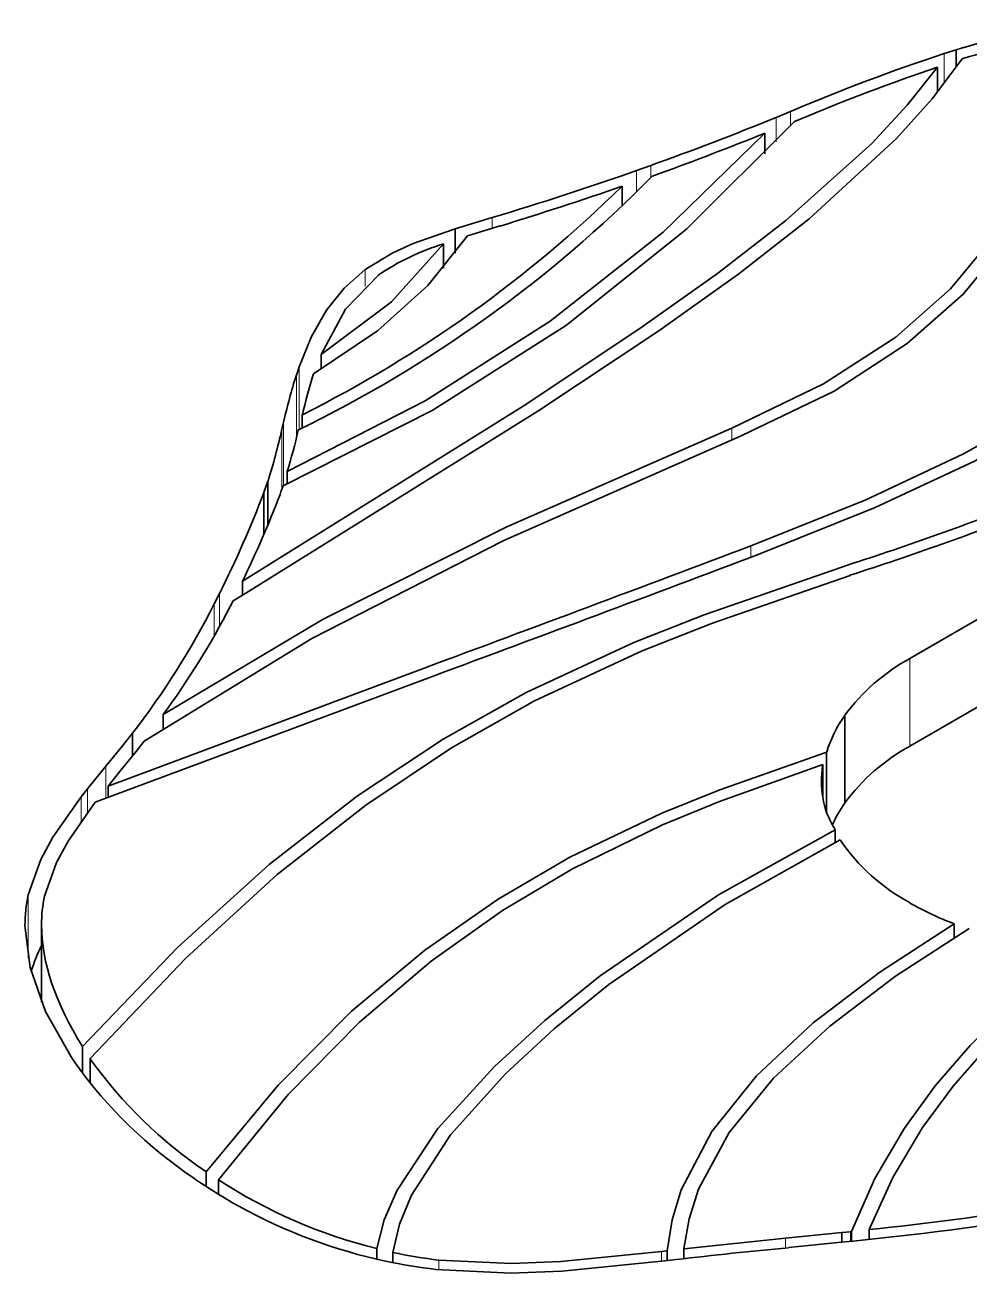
# Model space of a CAD drawing. Extents: x 428 to 891, y 189 to 670.
# Drawn here: x 768.38 to 772.78, y 648.7 to 654.51 of the extents above; entities that cross this region are included whole.
import ezdxf

# ---------------------------------------------------------------- set-up
doc = ezdxf.new("R2010")
doc.units = 0

msp = doc.modelspace()

# ---------------------------------------------------------------- linework, layer by layer
at = {"color": 7, "lineweight": 35, "ltscale": 0.001481}
msp.add_line((772.7185, 654.3923), (772.662, 654.3746), dxfattribs=at)
at = {"color": 7, "lineweight": 35, "ltscale": 0.002023}
msp.add_line((772.7185, 654.3923), (772.7185, 654.3114), dxfattribs=at)
at = {"color": 7, "lineweight": 13, "ltscale": 0.003494}
msp.add_line((772.662, 654.3746), (772.662, 654.2348), dxfattribs=at)
at = {"color": 7, "lineweight": 35, "ltscale": 0.00024905}
msp.add_line((772.7454, 654.3502), (772.7549, 654.3531), dxfattribs=at)
at = {"color": 7, "lineweight": 35, "ltscale": 0.002907}
msp.add_line((772.6312, 654.3118), (772.6312, 654.1955), dxfattribs=at)
at = {"color": 7, "lineweight": 35, "ltscale": 0.001803}
msp.add_line((771.9462, 654.1053), (771.8795, 654.0778), dxfattribs=at)
at = {"color": 7, "lineweight": 13, "ltscale": 0.001707}
msp.add_line((771.9462, 654.1053), (771.9462, 654.037), dxfattribs=at)
at = {"color": 7, "lineweight": 13, "ltscale": 0.002832}
msp.add_line((771.8795, 654.0778), (771.8795, 653.9645), dxfattribs=at)
at = {"color": 7, "lineweight": 35, "ltscale": 0.000675847}
msp.add_line((771.9658, 654.0588), (771.9907, 654.0692), dxfattribs=at)
at = {"color": 7, "lineweight": 35, "ltscale": 0.002394}
msp.add_line((771.8268, 654.0043), (771.8268, 653.9086), dxfattribs=at)
at = {"color": 7, "lineweight": 35, "ltscale": 0.001746}
msp.add_line((771.2956, 653.8538), (771.2299, 653.8301), dxfattribs=at)
at = {"color": 7, "lineweight": 13, "ltscale": 0.002481}
msp.add_line((771.2299, 653.8301), (771.2299, 653.7309), dxfattribs=at)
at = {"color": 7, "lineweight": 13, "ltscale": 0.001448}
msp.add_line((771.2956, 653.8538), (771.2956, 653.7958), dxfattribs=at)
at = {"color": 7, "lineweight": 35, "ltscale": 0.00085624}
msp.add_line((771.3042, 653.8044), (771.3364, 653.816), dxfattribs=at)
at = {"color": 7, "lineweight": 35, "ltscale": 0.002272}
msp.add_line((771.1625, 653.7571), (771.1625, 653.6663), dxfattribs=at)
at = {"color": 7, "lineweight": 35, "ltscale": 0.004505}
msp.add_line((770.558, 653.6113), (770.3856, 653.5588), dxfattribs=at)
at = {"color": 7, "lineweight": 13, "ltscale": 0.00126}
msp.add_line((770.558, 653.6113), (770.558, 653.5609), dxfattribs=at)
at = {"color": 7, "lineweight": 35, "ltscale": 0.002835}
msp.add_line((770.3856, 653.5588), (770.3856, 653.4454), dxfattribs=at)
at = {"color": 7, "lineweight": 35, "ltscale": 0.003964}
msp.add_line((770.442, 653.5257), (770.5938, 653.5718), dxfattribs=at)
at = {"color": 7, "lineweight": 35, "ltscale": 0.002837}
msp.add_line((770.3308, 653.4893), (770.3308, 653.3759), dxfattribs=at)
at = {"color": 7, "lineweight": 13, "ltscale": 0.001974}
msp.add_line((769.9664, 653.3696), (769.9664, 653.2906), dxfattribs=at)
at = {"color": 7, "lineweight": 35, "ltscale": 0.001709}
for p, q in [((769.7604, 652.9728), (769.7604, 652.9044)), ((769.2262, 649.1657), (769.2262, 649.0974))]:
    msp.add_line(p, q, dxfattribs=at)
at = {"color": 7, "lineweight": 35, "ltscale": 0.000990625}
msp.add_line((769.6581, 652.9151), (769.6456, 652.8775), dxfattribs=at)
at = {"color": 7, "lineweight": 13, "ltscale": 0.007362}
msp.add_line((769.6456, 652.8775), (769.6456, 652.583), dxfattribs=at)
at = {"color": 7, "lineweight": 13, "ltscale": 0.007263}
msp.add_line((769.6581, 652.9151), (769.6581, 652.6246), dxfattribs=at)
at = {"color": 7, "lineweight": 35, "ltscale": 0.00037637}
msp.add_line((769.7212, 652.8694), (769.726, 652.8837), dxfattribs=at)
at = {"color": 7, "lineweight": 35, "ltscale": 0.0615}
for p, q in [((774.6331, 652.7879), (772.5027, 651.5579)), ((774.6331, 652.3796), (772.5027, 651.1497))]:
    msp.add_line(p, q, dxfattribs=at)
at = {"color": 7, "lineweight": 35, "ltscale": 0.000837195}
msp.add_line((769.5858, 652.6573), (769.5781, 652.6248), dxfattribs=at)
at = {"color": 7, "lineweight": 13, "ltscale": 0.007384}
msp.add_line((769.5858, 652.6573), (769.5858, 652.362), dxfattribs=at)
at = {"color": 7, "lineweight": 35, "ltscale": 0.00153}
msp.add_line((769.6733, 652.6932), (769.6733, 652.632), dxfattribs=at)
at = {"color": 7, "lineweight": 13, "ltscale": 0.007005}
msp.add_line((769.5781, 652.6248), (769.5781, 652.3445), dxfattribs=at)
at = {"color": 7, "lineweight": 35, "ltscale": 0.000118056}
msp.add_line((769.6543, 652.6187), (769.6555, 652.6233), dxfattribs=at)
at = {"color": 7, "lineweight": 13, "ltscale": 0.001367}
msp.add_line((771.6726, 652.6301), (771.6726, 652.5754), dxfattribs=at)
at = {"color": 7, "lineweight": 35, "ltscale": 0.001454}
msp.add_line((769.6031, 652.428), (769.6031, 652.3699), dxfattribs=at)
at = {"color": 7, "lineweight": 35, "ltscale": 0.001386}
msp.add_line((769.5132, 652.3829), (769.4945, 652.3307), dxfattribs=at)
at = {"color": 7, "lineweight": 35, "ltscale": 0.005057}
msp.add_line((769.5132, 652.3829), (769.5132, 652.1806), dxfattribs=at)
at = {"color": 7, "lineweight": 35, "ltscale": 0.000751953}
msp.add_line((769.5739, 652.3329), (769.584, 652.3613), dxfattribs=at)
at = {"color": 7, "lineweight": 35, "ltscale": 0.004857}
msp.add_line((769.4945, 652.3307), (769.4945, 652.1364), dxfattribs=at)
at = {"color": 7, "lineweight": 35, "ltscale": 0.00032866}
msp.add_line((769.5695, 652.3206), (769.5739, 652.3329), dxfattribs=at)
at = {"color": 7, "lineweight": 13, "ltscale": 0.001324}
msp.add_line((771.7611, 652.0815), (771.7611, 652.0286), dxfattribs=at)
at = {"color": 7, "lineweight": 35, "ltscale": 0.001624}
msp.add_line((769.3947, 651.9174), (769.3947, 651.8525), dxfattribs=at)
at = {"color": 7, "lineweight": 35, "ltscale": 0.001348}
msp.add_line((769.2879, 651.8598), (769.2635, 651.8117), dxfattribs=at)
at = {"color": 7, "lineweight": 13, "ltscale": 0.003828}
msp.add_line((769.2879, 651.8598), (769.2879, 651.7067), dxfattribs=at)
at = {"color": 7, "lineweight": 35, "ltscale": 0.001735}
msp.add_line((769.3506, 651.8253), (769.4097, 651.8618), dxfattribs=at)
at = {"color": 7, "lineweight": 13, "ltscale": 0.003712}
msp.add_line((769.2635, 651.8117), (769.2635, 651.6632), dxfattribs=at)
at = {"color": 7, "lineweight": 35, "ltscale": 0.000736323}
msp.add_line((769.3373, 651.7991), (769.3506, 651.8253), dxfattribs=at)
at = {"color": 7, "lineweight": 13, "ltscale": 0.010207}
msp.add_line((772.5027, 651.5579), (772.5027, 651.1497), dxfattribs=at)
at = {"color": 7, "lineweight": 35, "ltscale": 0.039417}
msp.add_line((770.2459, 651.5144), (768.7687, 650.9631), dxfattribs=at)
at = {"color": 7, "lineweight": 35, "ltscale": 0.042114}
msp.add_line((768.7094, 650.8881), (770.2875, 651.4772), dxfattribs=at)
at = {"color": 7, "lineweight": 35, "ltscale": 0.001634}
msp.add_line((769.0261, 651.2963), (769.0261, 651.2309), dxfattribs=at)
at = {"color": 7, "lineweight": 35, "ltscale": 0.010205}
msp.add_line((772.2, 651.2924), (772.2, 650.8842), dxfattribs=at)
at = {"color": 7, "lineweight": 35, "ltscale": 0.002161}
msp.add_line((768.8829, 651.2102), (768.8291, 651.1426), dxfattribs=at)
at = {"color": 7, "lineweight": 35, "ltscale": 0.002657}
msp.add_line((768.8829, 651.2102), (768.8829, 651.1039), dxfattribs=at)
at = {"color": 7, "lineweight": 35, "ltscale": 0.002797}
msp.add_line((768.8291, 651.1426), (768.7586, 651.0557), dxfattribs=at)
at = {"color": 7, "lineweight": 35, "ltscale": 0.001543}
msp.add_line((768.8992, 651.1239), (768.9376, 651.1722), dxfattribs=at)
at = {"color": 7, "lineweight": 35, "ltscale": 0.002808}
msp.add_line((768.8284, 651.0367), (768.8992, 651.1239), dxfattribs=at)
at = {"color": 7, "lineweight": 35, "ltscale": 0.000236437}
msp.add_line((772.1148, 651.1207), (772.1058, 651.1177), dxfattribs=at)
at = {"color": 7, "lineweight": 35, "ltscale": 0.007037}
msp.add_line((772.1148, 651.1207), (772.1148, 650.8392), dxfattribs=at)
at = {"color": 7, "lineweight": 35, "ltscale": 0.003384}
msp.add_line((768.7586, 651.0557), (768.6736, 650.9504), dxfattribs=at)
at = {"color": 7, "lineweight": 13, "ltscale": 0.003731}
msp.add_line((768.7586, 651.0557), (768.7586, 650.9065), dxfattribs=at)
at = {"color": 7, "lineweight": 35, "ltscale": 0.002367}
msp.add_line((768.7687, 650.9631), (768.8284, 651.0367), dxfattribs=at)
at = {"color": 7, "lineweight": 35, "ltscale": 0.003886}
msp.add_line((772.0975, 651.0634), (772.0975, 650.9079), dxfattribs=at)
at = {"color": 7, "lineweight": 35, "ltscale": 0.00132}
msp.add_line((768.7687, 650.9631), (768.7687, 650.9103), dxfattribs=at)
at = {"color": 7, "lineweight": 35, "ltscale": 0.001199}
msp.add_line((768.6736, 650.9504), (768.6441, 650.9125), dxfattribs=at)
at = {"color": 7, "lineweight": 13, "ltscale": 0.002814}
msp.add_line((768.6441, 650.9125), (768.6441, 650.8), dxfattribs=at)
at = {"color": 7, "lineweight": 13, "ltscale": 0.002742}
msp.add_line((768.6736, 650.9504), (768.6736, 650.8407), dxfattribs=at)
at = {"color": 7, "lineweight": 35, "ltscale": 0.001448}
msp.add_line((772.1545, 650.759), (772.1545, 650.7011), dxfattribs=at)
at = {"color": 7, "lineweight": 13, "ltscale": 0.007382}
msp.add_line((768.397, 650.4565), (768.397, 650.1612), dxfattribs=at)
at = {"color": 7, "lineweight": 35, "ltscale": 0.001637}
msp.add_line((772.7079, 650.3218), (772.7079, 650.2563), dxfattribs=at)
at = {"color": 7, "lineweight": 35, "ltscale": 0.00901}
msp.add_line((768.4591, 650.3171), (768.4591, 649.9567), dxfattribs=at)
at = {"color": 7, "lineweight": 35, "ltscale": 0.003098}
msp.add_line((768.6498, 649.7506), (768.6498, 649.6267), dxfattribs=at)
at = {"color": 7, "lineweight": 35, "ltscale": 0.000849842}
msp.add_line((768.5964, 649.7022), (768.6156, 649.6741), dxfattribs=at)
at = {"color": 7, "lineweight": 35, "ltscale": 0.000114268}
msp.add_line((768.6873, 649.6906), (768.6848, 649.6943), dxfattribs=at)
at = {"color": 7, "lineweight": 35, "ltscale": 0.002821}
msp.add_line((768.6848, 649.6943), (768.6848, 649.5815), dxfattribs=at)
at = {"color": 7, "lineweight": 13, "ltscale": 0.002808}
msp.add_line((768.6873, 649.6906), (768.6873, 649.5782), dxfattribs=at)
at = {"color": 7, "lineweight": 35, "ltscale": 0.000852771}
msp.add_line((769.1709, 649.1343), (769.1992, 649.1152), dxfattribs=at)
at = {"color": 7, "lineweight": 35, "ltscale": 0.00168}
msp.add_line((769.2823, 649.1292), (769.2823, 649.062), dxfattribs=at)
at = {"color": 7, "lineweight": 35, "ltscale": 0.006577}
msp.add_line((772.1856, 648.8836), (771.9239, 648.8571), dxfattribs=at)
at = {"color": 7, "lineweight": 35, "ltscale": 0.000994041}
msp.add_line((772.2252, 648.8877), (772.1856, 648.8836), dxfattribs=at)
at = {"color": 7, "lineweight": 35, "ltscale": 0.001132}
for p, q in [((772.1856, 648.8836), (772.1856, 648.8383)), ((771.3716, 648.7982), (771.3716, 648.7529))]:
    msp.add_line(p, q, dxfattribs=at)
at = {"color": 7, "lineweight": 35, "ltscale": 0.000142896}
msp.add_line((772.2308, 648.8884), (772.2252, 648.8877), dxfattribs=at)
at = {"color": 7, "lineweight": 13, "ltscale": 0.001131}
msp.add_line((772.2252, 648.8877), (772.2252, 648.8425), dxfattribs=at)
at = {"color": 7, "lineweight": 35, "ltscale": 0.001134}
msp.add_line((772.2308, 648.8884), (772.2308, 648.843), dxfattribs=at)
at = {"color": 7, "lineweight": 35, "ltscale": 0.001135}
msp.add_line((772.3135, 648.8972), (772.3135, 648.8518), dxfattribs=at)
at = {"color": 7, "lineweight": 35, "ltscale": 0.001233}
msp.add_line((770.0208, 648.8088), (770.0208, 648.7595), dxfattribs=at)
at = {"color": 7, "lineweight": 35, "ltscale": 0.011903}
msp.add_line((771.9239, 648.8571), (771.4504, 648.8071), dxfattribs=at)
at = {"color": 7, "lineweight": 35, "ltscale": 0.001125}
msp.add_line((771.4504, 648.8071), (771.4504, 648.7621), dxfattribs=at)
at = {"color": 7, "lineweight": 13, "ltscale": 0.001129}
msp.add_line((771.9239, 648.8571), (771.9239, 648.8119), dxfattribs=at)
at = {"color": 7, "lineweight": 35, "ltscale": 0.00659}
msp.add_line((771.937, 648.8132), (772.1993, 648.8397), dxfattribs=at)
at = {"color": 7, "lineweight": 35, "ltscale": 0.000988129}
msp.add_line((772.1993, 648.8397), (772.2386, 648.8439), dxfattribs=at)
at = {"color": 7, "lineweight": 35, "ltscale": 0.001031}
msp.add_line((770.0202, 648.7597), (770.0604, 648.7505), dxfattribs=at)
at = {"color": 7, "lineweight": 35, "ltscale": 0.001186}
msp.add_line((770.0944, 648.7908), (770.0944, 648.7434), dxfattribs=at)
at = {"color": 7, "lineweight": 13, "ltscale": 0.001126}
msp.add_line((770.3095, 648.7554), (770.3095, 648.7103), dxfattribs=at)
at = {"color": 7, "lineweight": 35, "ltscale": 0.000636304}
msp.add_line((771.3716, 648.7982), (771.3464, 648.7951), dxfattribs=at)
at = {"color": 7, "lineweight": 13, "ltscale": 0.001135}
msp.add_line((771.3464, 648.7951), (771.3464, 648.7497), dxfattribs=at)
at = {"color": 7, "lineweight": 35, "ltscale": 0.001328}
msp.add_line((771.3618, 648.7516), (771.4145, 648.7579), dxfattribs=at)
at = {"color": 7, "lineweight": 35}
for points in [[(773.1624, 654.4545), (773.1346, 654.1572), (773.0989, 653.9867), (772.9979, 653.7122), (772.872, 653.4971), (772.692, 653.2792), (772.4367, 653.0546), (772.1007, 652.8365), (771.6726, 652.6301)], [(771.7174, 652.5941), (772.1496, 652.803), (772.4901, 653.0248), (772.7501, 653.254), (772.9406, 653.4849), (773.0727, 653.712), (773.1773, 653.9991), (773.2134, 654.1746), (773.2402, 654.4698)], [(769.4097, 651.8618), (770.7699, 652.71), (771.334, 653.0841), (771.7058, 653.3494), (772.0332, 653.6053), (772.4402, 653.9788), (772.6057, 654.1641), (772.7454, 654.3502)], [(772.6312, 654.3118), (772.4904, 654.134), (772.3257, 653.9564), (771.9254, 653.5969), (771.6062, 653.35), (771.2456, 653.0939), (770.7009, 652.7328), (769.3947, 651.9174)], [(769.584, 652.3613), (770.2777, 652.7125), (770.9032, 653.1105), (771.4645, 653.5583), (771.9658, 654.0588)], [(771.8268, 654.0043), (771.3533, 653.5437), (770.8271, 653.129), (770.2448, 652.7579), (769.6031, 652.428)], [(773.7479, 653.6574), (773.7206, 653.4424), (773.6403, 653.2426), (773.5088, 653.0557), (773.3779, 652.9227), (773.2202, 652.7947), (773.0032, 652.6504), (772.7522, 652.5103), (772.294, 652.2955), (771.7611, 652.0815)], [(771.8033, 652.0446), (772.3405, 652.2601), (772.8034, 652.4765), (773.0645, 652.6218), (773.2897, 652.7716), (773.4503, 652.9021), (773.5837, 653.0378), (773.7177, 653.2286), (773.7995, 653.4325), (773.8273, 653.652)], [(769.726, 652.8837), (770.0235, 653.0835), (770.2584, 653.2941), (770.442, 653.5257)], [(770.3856, 653.5588), (770.1896, 653.4896), (770.0942, 653.4469), (769.9664, 653.3696)], [(770.3308, 653.4893), (770.088, 653.2189), (769.7604, 652.9728)], [(769.9664, 653.3696), (769.8687, 653.2825), (769.7856, 653.179), (769.7159, 653.0573), (769.6581, 652.9151)], [(769.7604, 652.9728), (769.8744, 653.1849), (770.0275, 653.3425)], [(768.9376, 651.1722), (769.718, 651.6505), (770.6119, 652.1077), (771.7174, 652.5941)], [(771.6726, 652.6301), (770.6259, 652.171), (769.7706, 651.7401), (769.0261, 651.2963)], [(772.1851, 651.9828), (771.5439, 651.7606), (771.2171, 651.6321), (770.7157, 651.3994), (770.3287, 651.182), (769.9303, 650.9177), (769.5189, 650.5971), (769.0927, 650.2111), (768.6498, 649.7506)], [(768.6848, 649.6943), (769.129, 650.1606), (769.5564, 650.551), (769.9686, 650.8747), (770.3676, 651.1413), (770.7548, 651.36), (771.2563, 651.5935), (771.583, 651.7222), (772.2238, 651.9444)], [(772.1058, 651.1177), (771.618, 650.9457), (771.3481, 650.8368), (770.9196, 650.6317), (770.5851, 650.4367), (770.2441, 650.1992), (769.901, 649.9126), (769.5602, 649.5703), (769.2262, 649.1657)], [(769.2823, 649.1292), (769.6073, 649.5269), (769.9388, 649.8642), (770.2728, 650.1476), (770.605, 650.3832), (770.9315, 650.5773), (771.3507, 650.7823), (771.6156, 650.8914), (772.0975, 651.0634)], [(768.6441, 650.9125), (768.5118, 650.7245), (768.4553, 650.621), (768.397, 650.4565)], [(768.4732, 650.451), (768.5287, 650.6078), (768.5826, 650.7068), (768.7094, 650.8881)], [(772.1545, 650.759), (771.6114, 650.4565), (771.0605, 650.0788), (770.8028, 649.8716), (770.5679, 649.6573), (770.3043, 649.3676), (770.1155, 649.0816), (770.0551, 648.943), (770.0208, 648.8088)], [(770.0944, 648.7908), (770.1251, 648.922), (770.1816, 649.0577), (770.3629, 649.3381), (770.6187, 649.6229), (770.848, 649.8339), (771.1004, 650.0383), (771.642, 650.412), (772.1784, 650.7131)], [(772.7079, 650.3218), (772.3619, 650.0958), (772.052, 649.8597), (771.788, 649.613), (771.58, 649.3544), (771.4379, 649.0831), (771.3947, 648.9424), (771.3716, 648.7982)], [(768.3818, 650.3141), (768.4062, 650.1185), (768.4782, 649.9127), (768.5964, 649.7022)], [(771.4504, 648.8071), (771.4745, 648.9478), (771.5184, 649.085), (771.6608, 649.3501), (771.8676, 649.6033), (772.1292, 649.8453), (772.4358, 650.0771), (772.7777, 650.2995)], [(773.2598, 650.1953), (773.0112, 649.9824), (772.7827, 649.7555), (772.6205, 649.5672), (772.4766, 649.37), (772.3384, 649.1351), (772.2308, 648.8884)], [(772.3135, 648.8972), (772.4224, 649.1406), (772.5613, 649.3724), (772.7043, 649.5655), (772.865, 649.75), (773.0944, 649.9753), (773.3436, 650.1866)], [(770.2945, 648.7119), (770.6444, 648.695), (770.881, 648.7042), (771.3618, 648.7516)], [(771.3464, 648.7951), (770.8768, 648.7487), (770.647, 648.7395), (770.3095, 648.7554)]]:
    msp.add_lwpolyline(points, dxfattribs=at)
for centre, radius, start, end in [((773.8996, 650.5912), 3.9803, 100.23563, 107.261), ((773.901, 650.6148), 3.9101, 100.88885, 107.04415), ((775.5303, 645.6974), 9.1394, 108.29171, 113.08765), ((775.8557, 644.8523), 9.9942, 108.82283, 112.75003), ((766.6662, 666.797), 13.7462, 289.68064, 292.28773), ((766.6545, 666.7247), 13.7316, 289.93532, 292.12728), ((766.3454, 667.6857), 14.6913, 286.66283, 289.41884), ((767.0511, 657.9942), 5.9695, 295.86822, 315.42983), ((767.0292, 657.9639), 5.8971, 296.6417, 314.4955), ((766.2934, 667.713), 14.7807, 286.91466, 289.23351), ((770.6578, 652.4153), 1.1218, 106.93265, 124.2087), ((772.5098, 651.9846), 3.0004, 162.68472, 167.04269), ((772.3391, 652.0679), 2.738, 162.97767, 166.79928), ((766.7315, 653.252), 2.9146, 342.64998, 347.57464), ((765.9993, 653.4991), 3.7596, 343.44647, 346.45613), ((764.5834, 654.2025), 5.2556, 333.52898, 339.13691), ((764.5137, 654.2746), 5.4204, 334.2234, 338.86912), ((767.9575, 665.1972), 13.8735, 287.74102, 291.44131), ((767.9489, 665.2966), 14.0191, 287.7529, 291.43864), ((678.7626, 898.379), 263.2702, 290.333737, 290.68584), ((680.8077, 892.946), 257.5146, 290.332931, 290.693019), ((765.8411, 653.5541), 3.8403, 322.38397, 333.0188), ((765.8804, 653.5923), 3.8944, 323.87507, 332.58309), ((772.9444, 650.7442), 0.9252, 118.49451, 143.62897), ((772.6662, 650.9547), 0.5757, 144.07296, 163.24171), ((772.9444, 650.3359), 0.9252, 118.49451, 143.62897), ((772.5352, 650.9855), 0.4446, 169.92422, 179.97442), ((772.5574, 650.9879), 0.4669, 180.25876, 198.97183), ((772.6508, 650.5552), 0.558, 143.87777, 155.9009), ((772.6937, 651.0804), 0.6275, 202.91789, 210.78907), ((772.9387, 651.2297), 0.92, 214.19426, 241.74422), ((769.0371, 650.3168), 0.6552, 167.68899, 180.23124), ((769.079, 650.3198), 0.6199, 167.77656, 180.24001), ((773.2281, 651.6951), 1.4684, 240.39428, 249.25364), ((769.2078, 649.8499), 0.8355, 153.6536, 162.56585), ((770.4235, 650.9381), 2.1385, 215.69947, 235.96021), ((770.3943, 650.9522), 2.1908, 215.69833, 236.06056), ((770.5988, 651.2147), 2.5233, 236.3097, 240.01842), ((770.6098, 651.1766), 2.4401, 237.04259, 256.03211), ((770.5829, 651.1843), 2.4891, 239.98654, 256.93411), ((770.9151, 662.6082), 13.7818, 275.82353, 279.168), ((770.7665, 663.7701), 14.9983, 275.6324, 279.07547), ((774.4651, 622.2984), 26.6349, 95.44659, 96.57692), ((770.5646, 651.0732), 2.3767, 257.75197, 263.4744), ((770.5651, 650.9724), 2.2317, 257.8246, 263.42301)]:
    msp.add_arc(centre, radius, start, end, dxfattribs=at)
msp.add_ellipse((769.8107, 649.8026), major_axis=(1.268, -0.8167), ratio=0.572992, start_param=3.495197, end_param=4.032897, dxfattribs=at)

doc.saveas('drawing.dxf')
